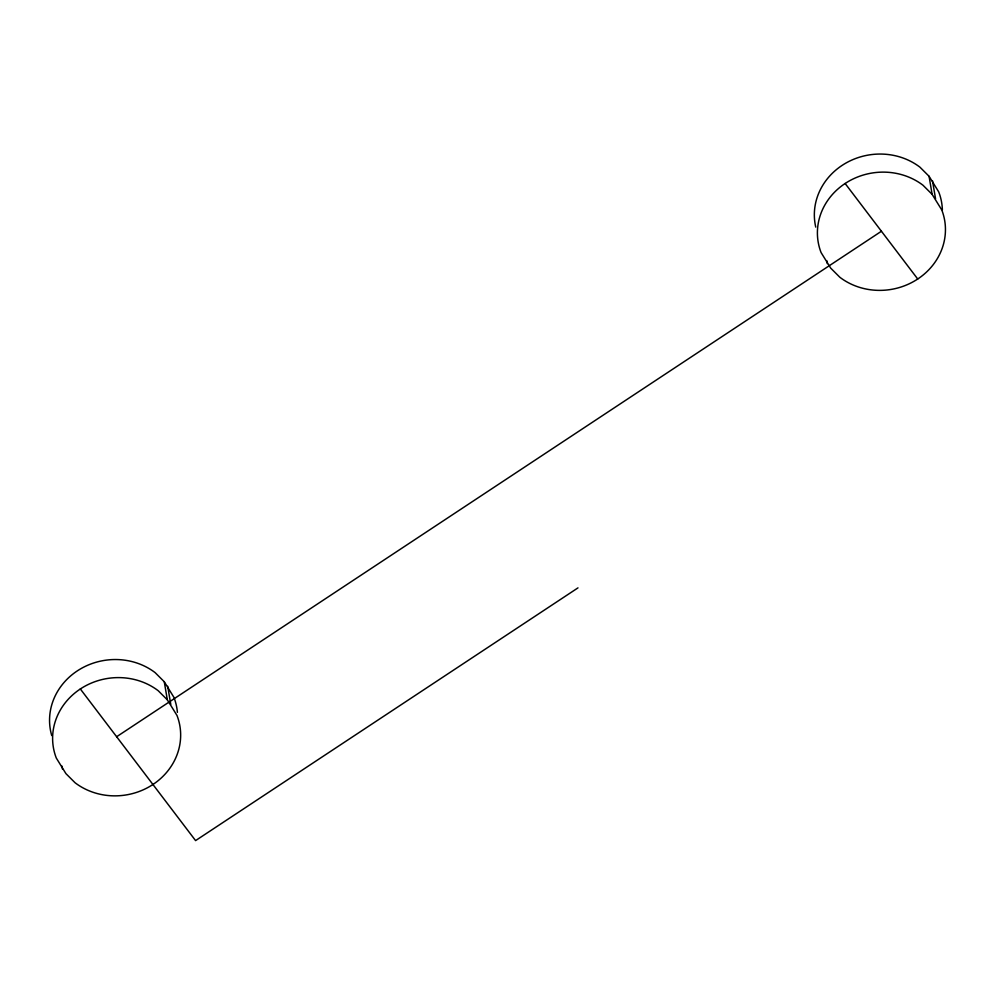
<?xml version="1.0" encoding="UTF-8"?>
<svg xmlns="http://www.w3.org/2000/svg" width="995" height="995" viewBox="0 0 995 995"><rect width="100%" height="100%" fill="white"/><g stroke="black" fill="none" stroke-linecap="round" stroke-linejoin="round"><path stroke-width="1.49" d="M116.639 736.735L881.421 231.25M577.983 587.871L195.58 840.601L80.334 688.975A64.165 58.979 -9.6 0 0 56.292 758.041L65.931 773.637L75.085 782.766A64.165 58.979 -9.6 0 0 152.931 784.495A64.165 58.979 -9.6 0 0 176.973 715.417L167.334 699.833L158.18 690.692A64.165 58.979 -9.6 0 0 80.334 688.975M942.377 209.945A64.165 58.979 -9.6 0 0 938.708 191.873L929.069 176.277L919.915 167.148A64.165 58.979 -9.6 0 0 845.588 163.242A64.165 58.979 -9.6 0 0 815.751 227.109M932.116 194.348L922.974 185.219A64.165 58.979 -9.6 0 0 845.128 183.49A64.165 58.979 -9.6 0 0 821.086 252.568L830.725 268.152L839.867 277.282A64.165 58.979 -9.6 0 0 917.726 279.01A64.165 58.979 -9.6 0 0 941.768 209.945L932.116 194.348L929.069 176.277M177.408 712.345A64.165 58.979 -9.6 0 0 173.914 697.346L164.275 681.762L155.133 672.632A64.165 58.979 -9.6 0 0 79.376 669.573A64.165 58.979 -9.6 0 0 51.74 735.591M845.128 183.49L917.726 279.01M932.502 180.804L935.561 198.876M826.783 260.628L827.293 263.638M167.707 686.276L170.767 704.348M164.275 681.762L167.334 699.833M61.989 766.1L62.498 769.11"/></g></svg>
